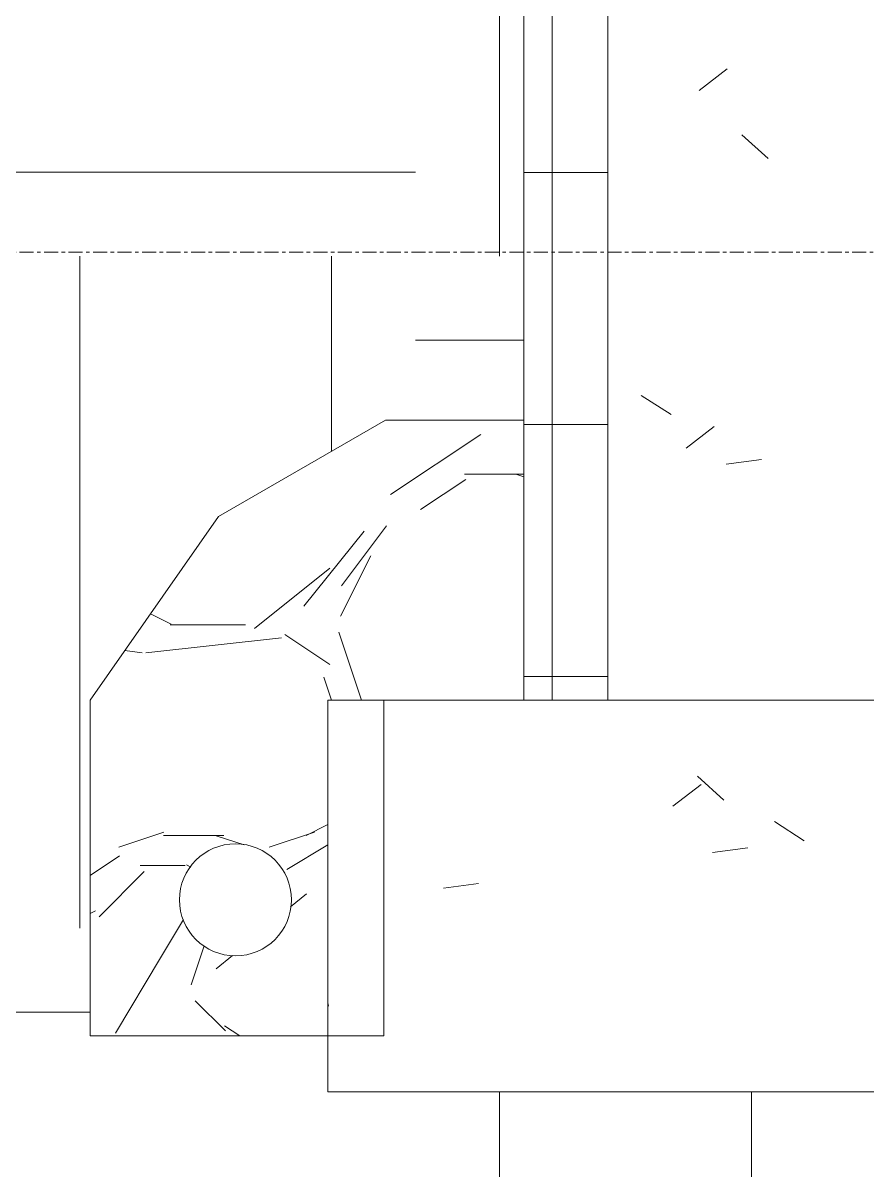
# Model space of a CAD drawing. Header units: inches. Extents: x 9661 to 15313, y -314 to 660.
# Drawn here: x 13269.67 to 13299.83, y -184.79 to -143.81 of the extents above; entities that cross this region are included whole.
import ezdxf

# ---------------------------------------------------------------- set-up
doc = ezdxf.new("R2010")
doc.units = ezdxf.units.IN
doc.header["$MEASUREMENT"] = 0
doc.linetypes.add('Grid Line 1_2_', pattern=[0.875, 0.5, -0.125, 0.125, -0.125])
for name, color, linetype, lineweight in [('0-5', 130, 'Continuous', 5), ('A-FLOR-LEVL-1', 51, 'Grid Line 1_2_', 9), ('A-WALL-PATT-2', 45, 'Continuous', 9), ('C-TOPO-1', 45, 'Continuous', 9), ('S-FNDN-1', 7, 'Continuous', 9), ('S-FNDN-2', 55, 'Continuous', 9), ('S-FNDN-3', 45, 'Continuous', 9), ('S-FNDN-5', 32, 'Continuous', 9)]:
    doc.layers.add(name, color=color, linetype=linetype, lineweight=lineweight)
pattern_1 = [(0, (-3012.324, 138.832), (24, 24), [24, -24]), (0, (-3012.324, 147.832), (24, 24), [24, -24]), (0, (-3012.324, 156.832), (24, 24), [24, -24]), (90, (-3009.324, 159.832), (-24, 24), [24, -24]), (90, (-3000.324, 159.832), (-24, 24), [24, -24]), (90, (-2991.324, 159.832), (-24, 24), [24, -24])]
pattern_2 = [(50, (-3012.324, 138.832), (27.5427, -2.4099), [2.88, -31.68]), (355, (-3012.324, 138.832), (-5.3278, 28.8843), [2.304, -25.344]), (100.451, (-3010.03, 138.63), (22.2153, 26.4739), [2.448, -26.924]), (46.184, (-3012.324, 146.512), (40.9819, -6.3564), [4.32, -47.52]), (96.636, (-3008.91, 145.982), (35.8907, 37.4062), [3.671, -40.386]), (351.184, (-3012.324, 146.51), (35.891, 37.4062), [3.456, -38.016]), (21, (-3008.484, 144.592), (22.92104, -15.46073), [2.88, -31.68]), (326, (-3008.484, 144.592), (9.3435, 27.8457), [2.304, -25.344]), (71.451, (-3006.574, 143.303), (32.2648, 12.3844), [2.448, -26.924]), (37.5, (-3012.324, 138.832), (0.46686, 12.78271), [1.267, -23.77, 1.267, -24.461, -25.44]), (37.5, (-3012.324, 138.832), (0.46686, 12.78271), [-50.765, 1.267, -24.173]), (7.5, (-3012.324, 138.832), (10.1016, 15.1451), [1.267, -13.402, 1.267, -23.194, -9.696]), (7.5, (-3012.324, 138.832), (10.1016, 15.1451), [-39.13, 1.267, -8.429]), (327.5, (-3020.887, 138.832), (20.49916, -0.86578), [1.267, -8.333, 1.267, -28.685, -39.744]), (327.5, (-3020.887, 138.832), (20.49916, -0.86578), [-39.552, 1.267, -38.477]), (317.5, (-3024.727, 138.832), (22.39478, 3.8443), [1.267, -11.213, 1.267, -18.624, -28.224]), (317.5, (-3024.727, 138.832), (22.39478, 3.8443), [-32.371, 1.267, -26.957])]

# ---------------------------------------------------------------- blocks, each defined once
blk = doc.blocks.new('CTR  - Topography_rvt-2-BUILDING SECTION - NORTH_SOUTH AT ELEVATOR AND COURTYARD - LOOKING EAST')
at = {"layer": 'C-TOPO-1'}
h = blk.add_hatch(dxfattribs=at)
h.set_pattern_fill('FP_51', color=256, style=0, pattern_type=2)
h.set_pattern_definition(pattern_1)
h.paths.add_polyline_path([(-3969.214, -238.763), (-3832.324, -238.763), (-3832.324, -182), (-3839.324, -182), (-3839.324, -180), (-3847.824, -180), (-3847.824, -168), (-3843.235, -161.447), (-3837.265, -158), (-3832.324, -158), (-3832.324, -33.876), (-3899.672, -33.875), (-3967.272, -36.829), (-3996.629, -38.432), (-4004.234, -38.845), (-4004.234, -238.763), (-3972.446, -238.763)], flags=0)
h.paths.add_polyline_path([(-3842.628, -177.137), (-3842.11, -177.069), (-3841.606, -176.853), (-3841.214, -176.552), (-3840.896, -176.137), (-3840.696, -175.655), (-3840.628, -175.137), (-3840.696, -174.62), (-3840.896, -174.137), (-3841.214, -173.723), (-3841.628, -173.405), (-3842.11, -173.206), (-3842.628, -173.137), (-3843.146, -173.206), (-3843.628, -173.405), (-3844.042, -173.723), (-3844.36, -174.137), (-3844.56, -174.62), (-3844.628, -175.137), (-3844.56, -175.655), (-3844.36, -176.137), (-3844.042, -176.552), (-3843.628, -176.87), (-3843.146, -177.069)], flags=0)
h = blk.add_hatch(dxfattribs=at)
h.set_pattern_fill('FP_51', color=256, style=0, pattern_type=2)
h.set_pattern_definition(pattern_1)
h.paths.add_polyline_path([(-3832.324, -238.763), (-3598.949, -238.763), (-3598.949, -212), (-3588.074, -212), (-3588.074, -168), (-3809.324, -168), (-3809.324, -182), (-3832.324, -182), (-3832.324, -190.902)], flags=0)
h.paths.add_polyline_path([(-3818.824, -168), (-3818.824, -162.002), (-3819.324, -162.002), (-3819.324, -168)], flags=0)
blk = doc.blocks.new('CTR - 1st Phase - Structure_rvt-2-BUILDING SECTION - NORTH_SOUTH AT ELEVATOR AND COURTYARD - LOOKING EAST')
at = {"layer": 'A-WALL-PATT-2'}
h = blk.add_hatch(dxfattribs=at)
h.set_pattern_fill('FP_75', color=256, style=0, pattern_type=2)
h.set_pattern_definition(pattern_2)
h.paths.add_polyline_path([(-3819.324, -168), (-3819.324, -15), (-3823.324, -15), (-3823.324, -3), (-3829.324, -3), (-3829.324, -168), (-3820.657, -168)], flags=0)
at = {"layer": 'S-FNDN-3'}
h = blk.add_hatch(dxfattribs=at)
h.set_pattern_fill('FP_75', color=256, style=0, pattern_type=2)
h.set_pattern_definition(pattern_2)
h.paths.add_polyline_path([(-3809.324, -182), (-3809.324, -168), (-3839.324, -168), (-3839.324, -182), (-3818.958, -182)], flags=0)
at = {"layer": 'S-FNDN-1'}
for p, q in [((-3829.324, -168), (-3829.324, 0)), ((-3809.324, -168), (-3839.324, -168)), ((-3839.324, -168), (-3839.324, -182)), ((-3819.324, -168), (-3829.324, -168)), ((-3839.324, -182), (-3809.324, -182))]:
    blk.add_line(p, q, dxfattribs=at)
blk = doc.blocks.new('Basic Wall _ 3_ XPS - ___-2578961-BUILDING SECTION - NORTH_SOUTH AT ELEVATOR AND COURTYARD - LOOKING EAST')
at = {"layer": 'A-WALL-PATT-2'}
h = blk.add_hatch(dxfattribs=at)
h.set_pattern_fill('FP_59', color=256, style=0, pattern_type=2)
h.set_pattern_definition([(212.005, (-3015.549, 146.894), (-161.240282, -107.491823), [5.07, -501.974]), (213.69, (-3012.324, 149.044), (-53.74635, -53.74678), [3.876, -189.91]), (198.435, (-3010.711, 149.581), (-107.49304, -53.74648), [1.7, -168.262]), (180, (-3008.56, 149.58), (-7e-15, -53.747), [2.15, -51.597]), (161.565, (-3006.949, 149.044), (-53.74607, 5e-05), [1.7, -168.262]), (333.435, (-3006.412, 187.74), (53.7461, 5e-05), [2.404, -117.777]), (296.565, (-3006.95, 188.816), (53.7465, -53.7471), [1.202, -118.979]), (270, (-3006.95, 191.503), (53.747, 3e-15), [2.687, -51.059]), (186.34, (-3006.412, 156.568), (-429.972726, -53.74481), [4.867, -481.829]), (296.565, (-2994.587, 189.89), (53.7465, -53.7471), [1.202, -118.979]), (303.69, (-2995.662, 191.503), (53.74678, -53.74635), [1.938, -191.848]), (229.399, (-2987.063, 167.855), (-268.731142, -322.481306), [4.955, -490.564]), (243.435, (-2985.45, 171.08), (5e-05, -53.7461), [3.605, -116.576]), (213.69, (-2966.639, 165.167), (-53.74635, -53.74678), [1.938, -191.848]), (33.69, (-2982.763, 150.118), (53.74635, 53.74678), [1.938, -191.848]), (0, (-2983.84, 150.12), (0, 53.747), [1.075, -52.672]), (333.435, (-2984.913, 150.656), (53.7461, 5e-05), [1.202, -118.979]), (284.036, (-2985.45, 152.806), (53.74545, -161.2401), [2.216, -219.387]), (270, (-2985.45, 153.88), (53.747, 3e-15), [1.075, -52.672]), (243.435, (-2985.45, 154.956), (5e-05, -53.7461), [1.202, -118.979]), (135, (-2985.45, 155.493), (-53.7472, 4e-15), [0.76, -75.249]), (90, (-2985.45, 154.956), (-53.747, 3e-15), [0.537, -53.209]), (18.435, (-2966.102, 179.679), (107.49304, 53.74648), [3.399, -166.562]), (6.34, (-2962.877, 180.754), (429.972726, 53.74481), [4.867, -481.829]), (180, (-2965.027, 167.855), (-7e-15, -53.747), [3.225, -50.522]), (197.354, (-2956.427, 170.542), (-161.239491, -53.746161), [9.01, -891.947]), (198.435, (-2954.815, 171.08), (-107.49304, -53.74648), [1.7, -168.262]), (213.69, (-2953.203, 172.155), (-53.74635, -53.74678), [1.938, -191.848]), (251.565, (-2952.665, 173.767), (-5e-05, -53.74607), [1.7, -168.262]), (243.435, (-2952.128, 174.842), (5e-05, -53.7461), [1.202, -118.979]), (270, (-2952.13, 175.917), (53.747, 3e-15), [1.075, -52.672]), (293.199, (-2953.74, 179.679), (53.74725, -107.493233), [4.093, -405.228]), (315, (-2955.352, 181.29), (53.7472, 0), [2.28, -73.729]), (0, (-2958.04, 181.29), (0, 53.747), [2.687, -51.059]), (341.565, (-2969.864, 168.392), (53.74607, -5e-05), [1.7, -168.262]), (303.69, (-2970.939, 170.005), (53.74678, -53.74635), [1.938, -191.848]), (279.462, (-2971.476, 173.229), (53.74512, -268.732805), [3.269, -323.658]), (270, (-2971.476, 176.454), (53.747, 3e-15), [3.225, -50.522]), (239.036, (-2969.864, 179.142), (-53.74743, -107.49268), [3.134, -310.26]), (188.13, (-2966.102, 179.679), (-322.479255, -53.746045), [3.8, -376.245]), (116.565, (-3005.874, 178.067), (-53.7465, 53.7471), [1.202, -118.979]), (135, (-3004.8, 176.992), (-53.7472, 4e-15), [1.52, -74.489]), (168.69, (-3002.112, 176.454), (-53.7468, -0.00033), [2.741, -271.314]), (191.31, (-2999.425, 176.992), (-214.98617, -53.74725), [2.741, -271.314]), (194.036, (-2997.275, 177.529), (-161.2401, -53.74545), [2.216, -219.387]), (236.31, (-2996.2, 179.142), (-53.74616, -107.49347), [1.938, -191.848]), (236.31, (-2995.125, 180.754), (-53.74616, -107.49347), [1.938, -191.848]), (270, (-2995.125, 182.366), (53.747, 3e-15), [1.612, -52.134]), (291.801, (-2996.2, 185.054), (53.7454, -107.49384), [2.894, -286.54]), (116.565, (-2995.662, 173.767), (-53.7465, 53.7471), [2.404, -117.777]), (168.69, (-2992.975, 173.229), (-53.7468, -0.00033), [2.741, -271.314]), (194.036, (-2990.825, 173.767), (-161.2401, -53.74545), [2.216, -219.387]), (225, (-2989.213, 175.38), (4e-15, -53.7472), [2.28, -73.729]), (251.565, (-2988.675, 176.992), (-5e-05, -53.74607), [1.7, -168.262]), (296.565, (-2989.75, 179.142), (53.7465, -53.7471), [2.404, -117.777]), (315, (-2990.825, 180.217), (53.7472, 0), [1.52, -74.489]), (326.31, (-2992.438, 181.291), (107.49347, -53.74616), [1.938, -191.848]), (0, (-2993.51, 181.29), (0, 53.747), [1.075, -52.672]), (33.69, (-2995.125, 180.217), (53.74635, 53.74678), [1.938, -191.848]), (71.565, (-2995.662, 178.604), (5e-05, 53.74607), [1.7, -168.262]), (63.435, (-2996.2, 177.53), (-5e-05, 53.7461), [1.202, -118.979]), (71.565, (-2996.737, 175.917), (5e-05, 53.74607), [1.7, -168.262]), (104.036, (-2996.737, 173.767), (-53.74545, 161.2401), [2.216, -219.387]), (45, (-2997.812, 172.692), (0, 53.7472), [1.52, -74.489]), (18.435, (-2999.425, 172.155), (107.49304, 53.74648), [1.7, -168.262]), (0, (-3002.11, 172.155), (0, 53.747), [2.687, -51.059]), (14.036, (-3004.262, 171.617), (161.2401, 53.74545), [2.216, -219.387]), (341.565, (-3005.874, 172.155), (53.74607, -5e-05), [1.7, -168.262]), (270, (-3005.874, 173.767), (53.747, 3e-15), [1.612, -52.134]), (225, (-3004.262, 175.38), (4e-15, -53.7472), [2.28, -73.729]), (198.435, (-3001.037, 176.454), (-107.49304, -53.74648), [3.399, -166.562]), (180, (-2998.35, 176.454), (-7e-15, -53.747), [2.687, -51.059]), (153.435, (-2997.275, 175.917), (-53.7461, -5e-05), [1.202, -118.979]), (206.565, (-2976.85, 167.317), (-53.7471, -53.7465), [1.202, -118.979]), (146.31, (-2975.239, 166.242), (-107.49347, 53.74616), [1.938, -191.848]), (119.745, (-2973.089, 162.48), (-161.240006, 268.73295), [4.333, -428.985]), (95.711, (-2972.551, 157.106), (-53.74997, 483.718242), [5.401, -534.745]), (90, (-2972.55, 156.57), (-53.747, 3e-15), [0.537, -53.209]), (63.435, (-2973.09, 155.493), (-5e-05, 53.7461), [1.202, -118.979]), (26.565, (-2974.164, 154.956), (53.7471, 53.7465), [1.202, -118.979]), (0, (-2975.776, 154.956), (0, 53.747), [1.612, -52.134]), (0, (-2976.314, 154.956), (0, 53.747), [0.537, -53.209]), (0, (-2977.39, 154.956), (0, 53.747), [1.075, -52.672]), (326.31, (-2979.001, 156.031), (107.49347, -53.74616), [1.938, -191.848]), (333.435, (-2980.076, 156.568), (53.7461, 5e-05), [1.202, -118.979]), (284.036, (-2980.613, 158.718), (53.74545, -161.2401), [2.216, -219.387]), (270, (-2980.613, 159.793), (53.747, 3e-15), [1.075, -52.672]), (270, (-2980.613, 161.405), (53.747, 3e-15), [1.612, -52.134]), (258.69, (-2980.076, 164.093), (0.00033, -53.7468), [2.741, -271.314]), (231.34, (-2977.926, 166.78), (-161.240446, -214.986075), [3.441, -340.704]), (270, (-2966.64, 165.705), (53.747, 3e-15), [0.537, -53.209]), (270, (-2966.64, 166.24), (53.747, 3e-15), [0.537, -53.209]), (326.31, (-2968.252, 167.317), (107.49347, -53.74616), [1.938, -191.848]), (333.435, (-2971.476, 168.93), (53.7461, 5e-05), [3.605, -116.576]), (0, (-2974.164, 168.93), (0, 53.747), [2.687, -51.059]), (63.435, (-2974.7, 167.855), (-5e-05, 53.7461), [1.202, -118.979]), (90, (-2974.7, 165.705), (-53.747, 3e-15), [2.15, -51.597]), (135, (-2973.09, 164.093), (-53.7472, 4e-15), [2.28, -73.729]), (161.565, (-2971.476, 163.555), (-53.74607, 5e-05), [1.7, -168.262]), (180, (-2969.864, 163.555), (-7e-15, -53.747), [1.612, -52.134]), (198.435, (-2968.252, 164.093), (-107.49304, -53.74648), [1.7, -168.262]), (351.87, (-2989.213, 193.116), (53.746196, 0.00024), [7.601, -372.445]), (14.036, (-2991.363, 192.578), (161.2401, 53.74545), [2.216, -219.387]), (53.13, (-2992.975, 190.428), (107.49389, 161.23961), [2.687, -266.045]), (95.194, (-2992.438, 184.516), (-53.742522, 537.465678), [5.937, -587.714]), (101.31, (-2991.9, 181.829), (-53.74725, 214.98617), [2.741, -271.314]), (143.13, (-2989.75, 180.217), (-161.23961, 107.49389), [2.687, -266.045]), (161.565, (-2988.138, 179.679), (-53.74607, 5e-05), [1.7, -168.262]), (198.435, (-2986.525, 180.217), (-107.49304, -53.74648), [1.7, -168.262]), (225, (-2983.838, 182.904), (4e-15, -53.7472), [3.8, -72.209]), (228.814, (-2980.076, 187.204), (-322.479887, -376.225462), [5.713, -565.62]), (251.565, (-2979.538, 188.816), (-5e-05, -53.74607), [1.7, -168.262]), (270, (-2979.54, 189.353), (53.747, 3e-15), [0.537, -53.209]), (288.435, (-2980.076, 190.966), (53.74648, -107.49304), [1.7, -168.262]), (326.31, (-2981.688, 192.041), (107.49347, -53.74616), [1.938, -191.848]), (90, (-3006.41, 179.14), (-53.747, 3e-15), [3.762, -49.984]), (338.199, (-2998.887, 186.129), (161.23965, -53.74576), [2.894, -286.54]), (0, (-3002.11, 186.13), (0, 53.747), [3.225, -50.522]), (30.964, (-3004.799, 184.516), (161.23977, 107.4936), [3.134, -310.26]), (45, (-3006.412, 182.904), (0, 53.7472), [2.28, -73.729]), (90, (-3015.01, 161.943), (-53.747, 3e-15), [3.762, -49.984]), (116.565, (-3013.4, 158.718), (-53.7465, 53.7471), [3.605, -116.576]), (153.435, (-3010.174, 157.106), (-53.7461, -5e-05), [3.605, -116.576]), (180, (-3007.487, 157.106), (-7e-15, -53.747), [2.687, -51.059]), (218.66, (-3004.799, 159.255), (-53.74608, -53.746755), [3.441, -340.704]), (231.34, (-3002.649, 161.943), (-161.240446, -214.986075), [3.441, -340.704]), (213.69, (-2999.425, 164.093), (-53.74635, -53.74678), [3.876, -189.91]), (239.036, (-2997.812, 166.78), (-53.74743, -107.49268), [3.134, -310.26]), (270, (-2997.81, 167.855), (53.747, 3e-15), [1.075, -52.672]), (270, (-2997.81, 169.467), (53.747, 3e-15), [1.612, -52.134]), (315, (-2999.425, 171.08), (53.7472, 0), [2.28, -73.729]), (350.538, (-3002.649, 171.617), (53.7463, 0.00047), [3.269, -323.658]), (14.036, (-3006.949, 170.542), (161.2401, 53.74545), [4.432, -217.171]), (18.435, (-3011.786, 168.93), (107.49304, 53.74648), [5.099, -164.863]), (45, (-3013.4, 167.317), (0, 53.7472), [2.28, -73.729]), (45, (-3015.01, 165.705), (0, 53.7472), [2.28, -73.729]), (108.435, (-3003.187, 153.881), (-53.74648, 107.49304), [3.399, -166.562]), (126.87, (-3001.574, 151.731), (-53.7463, 53.7465), [2.687, -266.045]), (146.31, (-2999.962, 150.656), (-107.49347, 53.74616), [1.938, -191.848]), (161.565, (-2998.35, 150.118), (-53.74607, 5e-05), [1.7, -168.262]), (135, (-2996.737, 148.506), (-53.7472, 4e-15), [2.28, -73.729]), (161.565, (-2995.125, 147.969), (-53.74607, 5e-05), [1.7, -168.262]), (180, (-2993.51, 147.97), (-7e-15, -53.747), [1.612, -52.134]), (206.565, (-2992.438, 148.506), (-53.7471, -53.7465), [1.202, -118.979]), (206.565, (-2990.288, 149.58), (-53.7471, -53.7465), [2.404, -117.777]), (189.462, (-2987.063, 150.118), (-268.732805, -53.74512), [3.269, -323.658]), (243.435, (-2985.988, 152.268), (5e-05, -53.7461), [2.404, -117.777]), (270, (-2985.99, 152.806), (53.747, 3e-15), [0.537, -53.209]), (270, (-2985.99, 153.88), (53.747, 3e-15), [1.075, -52.672]), (326.31, (-2987.6, 157.106), (107.49347, -53.74616), [1.938, -191.848]), (327.995, (-2991.9, 159.793), (268.733967, -161.238084), [5.07, -501.974]), (329.036, (-2994.587, 161.405), (107.49268, -53.74743), [3.134, -310.26]), (341.565, (-2997.812, 162.48), (53.74607, -5e-05), [3.399, -166.562]), (0, (-2999.96, 162.48), (0, 53.747), [2.15, -51.597]), (33.69, (-3001.574, 161.405), (53.74635, 53.74678), [1.938, -191.848]), (53.13, (-3003.187, 159.255), (107.49389, 161.23961), [2.687, -266.045]), (63.435, (-3004.262, 157.106), (-5e-05, 53.7461), [2.404, -117.777]), (225, (-2979.538, 152.806), (4e-15, -53.7472), [2.28, -73.729]), (236.31, (-2978.463, 154.418), (-53.74616, -107.49347), [1.938, -191.848]), (270, (-2978.463, 154.956), (53.747, 3e-15), [0.537, -53.209]), (315, (-2979.538, 156.03), (53.7472, 0), [1.52, -74.489]), (333.435, (-2981.688, 157.106), (53.7461, 5e-05), [2.404, -117.777]), (18.435, (-2984.913, 156.031), (107.49304, 53.74648), [3.399, -166.562]), (75.964, (-2985.45, 153.881), (0.00026, 53.74662), [2.216, -219.387]), (71.565, (-3009.636, 143.669), (5e-05, 53.74607), [1.7, -168.262]), (135, (-3008.56, 142.594), (-53.7472, 4e-15), [1.52, -74.489]), (146.31, (-3006.949, 141.519), (-107.49347, 53.74616), [1.938, -191.848]), (153.435, (-3004.8, 140.444), (-53.7461, -5e-05), [2.404, -117.777]), (180, (-3004.26, 140.444), (-7e-15, -53.747), [0.537, -53.209]), (161.565, (-3002.649, 139.907), (-53.74607, 5e-05), [1.7, -168.262]), (180, (-3000.5, 139.907), (-7e-15, -53.747), [2.15, -51.597]), (198.435, (-2998.887, 140.444), (-107.49304, -53.74648), [1.7, -168.262]), (210.964, (-2996.2, 142.056), (-161.23977, -107.4936), [3.134, -310.26]), (206.565, (-2995.125, 142.594), (-53.7471, -53.7465), [1.202, -118.979]), (251.565, (-2994.587, 144.206), (-5e-05, -53.74607), [1.7, -168.262]), (303.69, (-2995.662, 145.819), (53.74678, -53.74635), [1.938, -191.848]), (306.87, (-2997.275, 147.969), (53.7463, -53.7465), [2.687, -266.045]), (323.13, (-2999.425, 149.581), (161.23961, -107.49389), [2.687, -266.045]), (345.964, (-3001.574, 150.118), (53.74662, -0.00026), [2.216, -219.387]), (18.435, (-3003.187, 149.581), (107.49304, 53.74648), [1.7, -168.262]), (30.964, (-3005.874, 147.969), (161.23977, 107.4936), [3.134, -310.26]), (39.806, (-3009.099, 145.281), (53.745895, 53.74734), [4.198, -415.576]), (135, (-2992.975, 140.444), (-53.7472, 4e-15), [0.76, -75.249]), (153.435, (-2991.9, 139.907), (-53.7461, -5e-05), [1.202, -118.979]), (191.31, (-2989.213, 140.444), (-214.98617, -53.74725), [2.741, -271.314]), (165.964, (-2987.063, 139.907), (-53.74662, 0.00026), [2.216, -219.387]), (175.236, (-2980.613, 139.369), (-53.74662, 0.000751), [6.472, -640.722]), (206.565, (-2979.538, 139.907), (-53.7471, -53.7465), [1.202, -118.979]), (225, (-2978.463, 140.982), (4e-15, -53.7472), [1.52, -74.489]), (270, (-2978.463, 143.67), (53.747, 3e-15), [2.687, -51.059]), (270, (-2978.463, 145.28), (53.747, 3e-15), [1.612, -52.134]), (308.66, (-2980.613, 147.969), (53.746755, -53.74608), [3.441, -340.704]), (338.199, (-2983.301, 149.044), (161.23965, -53.74576), [2.894, -286.54]), (348.69, (-2985.988, 149.581), (53.7468, 0.00033), [2.741, -271.314]), (18.435, (-2990.825, 147.969), (107.49304, 53.74648), [5.099, -164.863]), (36.87, (-2992.975, 146.356), (53.7465, 53.7463), [2.687, -266.045]), (68.199, (-2994.05, 143.669), (53.74576, 161.23965), [2.894, -286.54]), (101.31, (-2993.512, 140.982), (-53.74725, 214.98617), [2.741, -271.314]), (348.69, (-2998.35, 192.041), (53.7468, 0.00033), [2.741, -271.314]), (354.806, (-3004.262, 192.578), (53.746727, 0.000402), [5.937, -587.714]), (0, (-3005.874, 192.58), (0, 53.747), [1.612, -52.134]), (45, (-3006.95, 191.503), (0, 53.7472), [1.52, -74.489]), (180, (-3002.65, 186.666), (-7e-15, -53.747), [1.612, -52.134]), (188.13, (-2998.887, 187.204), (-322.479255, -53.746045), [3.8, -376.245]), (172.875, (-2994.587, 186.666), (-53.74698, 0.00048), [4.333, -428.985]), (225, (-2994.05, 187.204), (4e-15, -53.7472), [0.76, -75.249]), (270, (-2994.05, 188.816), (53.747, 3e-15), [1.612, -52.134]), (161.565, (-2976.851, 190.428), (-53.74607, 5e-05), [1.7, -168.262]), (180, (-2974.7, 190.43), (-7e-15, -53.747), [2.15, -51.597]), (198.435, (-2973.089, 190.966), (-107.49304, -53.74648), [1.7, -168.262]), (170.538, (-2969.864, 190.428), (-53.7463, -0.00047), [3.269, -323.658]), (213.69, (-2968.252, 191.503), (-53.74635, -53.74678), [1.938, -191.848]), (270, (-2968.25, 192.04), (53.747, 3e-15), [0.537, -53.209]), (296.565, (-2968.79, 193.116), (53.7465, -53.7471), [1.202, -118.979]), (341.565, (-2972.014, 194.191), (53.74607, -5e-05), [3.399, -166.562]), (341.565, (-2975.239, 195.266), (53.74607, -5e-05), [3.399, -166.562]), (14.036, (-2977.388, 194.728), (161.2401, 53.74545), [2.216, -219.387]), (45, (-2979, 193.116), (0, 53.7472), [2.28, -73.729]), (104.036, (-2978.463, 190.966), (-53.74545, 161.2401), [2.216, -219.387]), (0, (-3020.386, 144.206), (0, 53.747), [0.537, -53.209]), (315, (-3021.46, 145.28), (53.7472, 0), [1.52, -74.489]), (274.764, (-3021.998, 151.731), (53.749818, -591.21148), [6.472, -640.722]), (255.964, (-3021.461, 153.881), (-0.00026, -53.74662), [2.216, -219.387]), (225, (-3020.386, 154.956), (4e-15, -53.7472), [1.52, -74.489]), (198.435, (-3015.549, 156.568), (-107.49304, -53.74648), [5.099, -164.863]), (180, (-3015.01, 156.57), (-7e-15, -53.747), [0.537, -53.209]), (171.87, (-3011.249, 156.031), (-53.746196, -0.00024), [3.8, -376.245]), (146.31, (-3004.799, 155.493), (-107.49347, 53.74616), [1.938, -191.848]), (108.435, (-3003.724, 152.268), (-53.74648, 107.49304), [3.399, -166.562]), (90, (-3003.724, 151.73), (-53.747, 3e-15), [0.537, -53.209]), (71.565, (-3004.262, 150.118), (5e-05, 53.74607), [1.7, -168.262]), (26.565, (-3005.337, 149.58), (53.7471, 53.7465), [1.202, -118.979]), (18.435, (-3006.949, 149.044), (107.49304, 53.74648), [1.7, -168.262]), (126.87, (-2977.926, 145.281), (-53.7463, 53.7465), [2.687, -266.045]), (123.69, (-2976.851, 143.669), (-53.74678, 53.74635), [1.938, -191.848]), (149.036, (-2974.164, 142.056), (-107.49268, 53.74743), [3.134, -310.26]), (168.69, (-2971.476, 141.519), (-53.7468, -0.00033), [2.741, -271.314]), (213.69, (-2969.864, 142.594), (-53.74635, -53.74678), [1.938, -191.848]), (251.565, (-2969.326, 144.206), (-5e-05, -53.74607), [1.7, -168.262]), (270, (-2969.326, 144.744), (53.747, 3e-15), [0.537, -53.209]), (279.462, (-2969.864, 147.969), (53.74512, -268.732805), [3.269, -323.658]), (243.435, (-2969.326, 149.044), (5e-05, -53.7461), [1.202, -118.979]), (270, (-2969.326, 149.58), (53.747, 3e-15), [0.537, -53.209]), (296.565, (-2970.94, 152.806), (53.7465, -53.7471), [3.605, -116.576]), (329.036, (-2973.626, 154.418), (107.49268, -53.74743), [3.134, -310.26]), (8.13, (-2977.388, 153.881), (322.479255, 53.746045), [3.8, -376.245]), (45, (-2979.538, 151.73), (0, 53.7472), [3.04, -72.969]), (45, (-2980.613, 150.656), (0, 53.7472), [1.52, -74.489]), (90, (-2980.613, 149.044), (-53.747, 3e-15), [1.612, -52.134]), (123.69, (-2979.538, 147.431), (-53.74678, 53.74635), [1.938, -191.848]), (101.31, (-2971.476, 157.106), (-53.74725, 214.98617), [2.741, -271.314]), (108.435, (-2970.939, 155.493), (-53.74648, 107.49304), [1.7, -168.262]), (135, (-2970.4, 154.956), (-53.7472, 4e-15), [0.76, -75.249]), (180, (-2968.79, 154.956), (-7e-15, -53.747), [1.612, -52.134]), (213.69, (-2967.177, 156.031), (-53.74635, -53.74678), [1.938, -191.848]), (187.125, (-2962.877, 156.568), (-376.225893, -53.746004), [4.333, -428.985]), (236.31, (-2961.802, 158.18), (-53.74616, -107.49347), [1.938, -191.848]), (270, (-2961.8, 158.72), (53.747, 3e-15), [0.537, -53.209]), (288.435, (-2962.339, 160.33), (53.74648, -107.49304), [1.7, -168.262]), (285.945, (-2963.414, 164.093), (53.74574, -161.239833), [3.913, -387.368]), (315, (-2964.49, 165.167), (53.7472, 0), [1.52, -74.489]), (18.435, (-2966.102, 164.63), (107.49304, 53.74648), [1.7, -168.262]), (29.745, (-2969.864, 162.48), (268.73295, 161.240006), [4.333, -428.985]), (18.435, (-2971.476, 161.943), (107.49304, 53.74648), [1.7, -168.262]), (75.964, (-2972.014, 159.793), (0.00026, 53.74662), [2.216, -219.387]), (180, (-2987.6, 173.767), (-7e-15, -53.747), [1.612, -52.134]), (180, (-2986.525, 173.767), (-7e-15, -53.747), [1.075, -52.672]), (135, (-2985.45, 172.692), (-53.7472, 4e-15), [1.52, -74.489]), (90, (-2985.45, 171.08), (-53.747, 3e-15), [1.612, -52.134]), (26.565, (-2993.512, 162.48), (53.7471, 53.7465), [3.605, -116.576]), (341.565, (-2995.125, 163.018), (53.74607, -5e-05), [1.7, -168.262]), (300.964, (-2996.737, 165.705), (107.4936, -161.23977), [3.134, -310.26]), (71.565, (-2986.525, 167.317), (5e-05, 53.74607), [1.7, -168.262]), (90, (-2986.525, 164.63), (-53.747, 3e-15), [2.687, -51.059]), (123.69, (-2985.45, 163.018), (-53.74678, 53.74635), [1.938, -191.848]), (153.435, (-2983.3, 161.943), (-53.7461, -5e-05), [2.404, -117.777]), (198.435, (-2981.688, 162.48), (-107.49304, -53.74648), [1.7, -168.262]), (243.435, (-2981.15, 163.555), (5e-05, -53.7461), [1.202, -118.979]), (255.964, (-2980.613, 165.705), (-0.00026, -53.74662), [2.216, -219.387]), (251.565, (-2980.076, 167.317), (-5e-05, -53.74607), [1.7, -168.262]), (291.801, (-2981.151, 170.005), (53.7454, -107.49384), [2.894, -286.54]), (323.13, (-2983.301, 171.617), (161.23961, -107.49389), [2.687, -266.045]), (18.435, (-2984.913, 171.08), (107.49304, 53.74648), [1.7, -168.262]), (63.435, (-2985.988, 168.93), (-5e-05, 53.7461), [2.404, -117.777]), (135, (-2990.288, 159.255), (-53.7472, 4e-15), [2.28, -73.729]), (149.036, (-2987.6, 157.643), (-107.49268, 53.74743), [3.134, -310.26]), (146.31, (-2985.988, 156.568), (-107.49347, 53.74616), [1.938, -191.848]), (180, (-2984.913, 156.57), (-7e-15, -53.747), [1.075, -52.672]), (210.964, (-2982.226, 158.18), (-161.23977, -107.4936), [3.134, -310.26]), (243.435, (-2981.688, 159.255), (5e-05, -53.7461), [1.202, -118.979]), (303.69, (-2982.763, 160.868), (53.74678, -53.74635), [1.938, -191.848]), (321.34, (-2985.45, 163.018), (214.986075, -161.240446), [3.441, -340.704]), (345.964, (-2987.6, 163.555), (53.74662, -0.00026), [2.216, -219.387]), (11.31, (-2990.288, 163.018), (214.98617, 53.74725), [2.741, -271.314]), (26.565, (-2991.363, 162.48), (53.7471, 53.7465), [1.202, -118.979]), (71.565, (-2991.9, 160.868), (5e-05, 53.74607), [1.7, -168.262]), (15.945, (-2992.975, 172.692), (161.239833, 53.74574), [3.913, -387.368]), (29.745, (-2996.737, 170.542), (268.73295, 161.240006), [4.333, -428.985]), (63.435, (-2997.275, 169.467), (-5e-05, 53.7461), [1.202, -118.979]), (90, (-2997.275, 167.855), (-53.747, 3e-15), [1.612, -52.134]), (104.036, (-2996.737, 165.705), (-53.74545, 161.2401), [2.216, -219.387]), (120.964, (-2995.125, 163.018), (-107.4936, 161.23977), [3.134, -310.26]), (153.435, (-2965.027, 191.503), (-53.7461, -5e-05), [1.202, -118.979]), (180, (-2963.95, 191.503), (-7e-15, -53.747), [1.075, -52.672]), (209.745, (-2960.19, 193.653), (-268.73295, -161.240006), [4.333, -428.985]), (225, (-2958.04, 195.803), (4e-15, -53.7472), [3.04, -72.969]), (239.036, (-2956.427, 198.49), (-53.74743, -107.49268), [3.134, -310.26]), (239.036, (-2954.815, 201.178), (-53.74743, -107.49268), [3.134, -310.26]), (270, (-2954.815, 201.715), (53.747, 3e-15), [0.537, -53.209]), (333.435, (-2955.89, 202.253), (53.74613, 5e-05), [1.202, -118.979]), (0, (-2957.5, 202.253), (0, 53.747), [1.612, -52.134]), (45, (-2959.115, 200.64), (0, 53.7472), [2.28, -73.729]), (26.565, (-2965.564, 197.415), (53.7471, 53.7465), [7.211, -112.97]), (30.964, (-2968.252, 195.803), (161.23977, 107.4936), [3.134, -310.26]), (90, (-2968.25, 194.73), (-53.747, 3e-15), [1.075, -52.672]), (128.66, (-2966.102, 192.041), (-53.746755, 53.74608), [3.441, -340.704]), (255.964, (-2972.014, 174.304), (-0.00026, -53.74662), [2.216, -219.387]), (281.31, (-2972.551, 176.992), (53.74725, -214.98617), [2.741, -271.314]), (309.806, (-2975.239, 180.217), (53.74734, -53.745895), [4.198, -415.576]), (329.036, (-2977.926, 181.829), (107.49268, -53.74743), [3.134, -310.26]), (345.964, (-2980.076, 182.366), (53.74662, -0.00026), [2.216, -219.387]), (0, (-2982.226, 182.366), (0, 53.747), [2.15, -51.597]), (26.565, (-2984.376, 181.29), (53.7471, 53.7465), [2.404, -117.777]), (45, (-2985.988, 179.68), (0, 53.7472), [2.28, -73.729]), (53.13, (-2987.6, 177.529), (107.49389, 161.23961), [2.687, -266.045]), (90, (-2987.6, 175.917), (-53.747, 3e-15), [1.612, -52.134]), (135, (-2985.988, 174.304), (-53.7472, 4e-15), [2.28, -73.729]), (144.462, (-2982.226, 171.617), (-161.23894, 107.49382), [4.623, -457.722]), (135, (-2979.538, 168.93), (-53.7472, 4e-15), [3.8, -72.209]), (153.435, (-2977.388, 167.855), (-53.7461, -5e-05), [2.404, -117.777]), (206.565, (-2975.24, 168.93), (-53.7471, -53.7465), [2.404, -117.777]), (230.194, (-2972.551, 172.155), (-214.98784, -268.731413), [4.198, -415.576]), (66.801, (-2979.538, 185.054), (107.495275, 268.731896), [4.093, -405.228]), (90, (-2979.54, 183.44), (-53.747, 3e-15), [1.612, -52.134]), (153.435, (-2978.463, 182.904), (-53.7461, -5e-05), [1.202, -118.979]), (153.435, (-2976.314, 181.83), (-53.7461, -5e-05), [2.404, -117.777]), (149.036, (-2973.626, 180.217), (-107.49268, 53.74743), [3.134, -310.26]), (180, (-2970.94, 180.217), (-7e-15, -53.747), [2.687, -51.059]), (180, (-2967.714, 180.217), (-7e-15, -53.747), [3.225, -50.522]), (213.69, (-2966.102, 181.291), (-53.74635, -53.74678), [1.938, -191.848]), (243.435, (-2965.027, 183.44), (5e-05, -53.7461), [2.404, -117.777]), (277.125, (-2965.564, 187.741), (53.746004, -376.225893), [4.333, -428.985]), (315, (-2966.64, 188.816), (53.7472, 0), [1.52, -74.489]), (341.565, (-2968.252, 189.353), (53.74607, -5e-05), [1.7, -168.262]), (352.875, (-2972.551, 189.891), (53.74698, -0.00048), [4.333, -428.985]), (0, (-2975.24, 189.89), (0, 53.747), [2.687, -51.059]), (21.801, (-2977.926, 188.816), (107.49384, 53.7454), [2.894, -286.54]), (90, (-2953.74, 186.13), (-53.747, 3e-15), [2.15, -51.597]), (90, (-2953.74, 183.98), (-53.747, 3e-15), [2.15, -51.597]), (56.31, (-2954.815, 182.366), (53.74616, 107.49347), [1.938, -191.848]), (18.435, (-2956.427, 181.829), (107.49304, 53.74648), [1.7, -168.262]), (0, (-2961.8, 181.83), (0, 53.747), [5.375, -48.372]), (341.565, (-2963.414, 182.366), (53.74607, -5e-05), [1.7, -168.262]), (296.565, (-2963.952, 183.44), (53.7465, -53.7471), [1.202, -118.979]), (278.13, (-2964.489, 187.204), (53.746045, -322.479255), [3.8, -376.245]), (270, (-2964.49, 187.74), (53.747, 3e-15), [0.537, -53.209]), (251.565, (-2963.952, 189.353), (-5e-05, -53.74607), [1.7, -168.262]), (225, (-2962.34, 190.966), (4e-15, -53.7472), [2.28, -73.729]), (218.66, (-2959.652, 193.116), (-53.74608, -53.746755), [3.441, -340.704]), (225, (-2958.04, 194.728), (4e-15, -53.7472), [2.28, -73.729]), (206.565, (-2956.965, 195.266), (-53.7471, -53.7465), [1.202, -118.979]), (180, (-2955.89, 195.266), (-7e-15, -53.747), [1.075, -52.672]), (123.69, (-2954.815, 193.653), (-53.74678, 53.74635), [1.938, -191.848]), (108.435, (-2954.277, 192.041), (-53.74648, 107.49304), [1.7, -168.262]), (98.13, (-2953.74, 188.279), (-53.746045, 322.479255), [3.8, -376.245])])
h.paths.add_polyline_path([(-3847.824, -180), (-3839.324, -180), (-3839.324, -168), (-3832.324, -168), (-3832.324, -158), (-3837.265, -158), (-3843.235, -161.447), (-3847.824, -168), (-3847.824, -178.937)], flags=0)
h.paths.add_polyline_path([(-3842.628, -177.137), (-3843.146, -177.069), (-3843.628, -176.87), (-3844.042, -176.552), (-3844.36, -176.137), (-3844.56, -175.655), (-3844.628, -175.137), (-3844.56, -174.62), (-3844.36, -174.137), (-3844.042, -173.723), (-3843.628, -173.405), (-3843.146, -173.206), (-3842.628, -173.137), (-3842.11, -173.206), (-3841.606, -173.422), (-3841.214, -173.723), (-3840.896, -174.137), (-3840.696, -174.62), (-3840.628, -175.137), (-3840.696, -175.655), (-3840.896, -176.137), (-3841.214, -176.552), (-3841.628, -176.87), (-3842.11, -177.069)], flags=0)
at = {"layer": 'S-FNDN-2'}
blk.add_line((-3832.324, -168), (-3832.324, -158), dxfattribs=at)
at = {"layer": 'S-FNDN-5'}
for p, q in [((-3843.235, -161.447), (-3837.265, -158)), ((-3837.265, -158), (-3832.324, -158)), ((-3847.824, -168), (-3843.235, -161.447)), ((-3847.824, -180), (-3847.824, -168)), ((-3832.324, -168), (-3837.324, -168)), ((-3837.324, -168), (-3837.324, -180)), ((-3837.324, -180), (-3847.824, -180))]:
    blk.add_line(p, q, dxfattribs=at)
for start, end in [(0, 180), (180, 360)]:
    blk.add_arc((-3842.628, -175.137), 2, start, end, dxfattribs=at)

msp = doc.modelspace()

# ---------------------------------------------------------------- hatches: boundary and pattern name
at = {"layer": 'A-WALL-PATT-2'}
h = msp.add_hatch(dxfattribs=at)
h.set_pattern_fill('FP_39', color=256, style=0, pattern_type=2)
h.set_pattern_definition([(0, (14107.568, 138.832), (0, 9), []), (90, (14107.568, 138.832), (-9, 6e-16), [])])
h.paths.add_polyline_path([(13290.56791, -168), (13290.56791, -15), (13287.56791, -15), (13287.56791, -168)], flags=0)

# ---------------------------------------------------------------- linework, layer by layer
at = {"layer": 'A-FLOR-LEVL-1'}
msp.add_line((12951.92718, -152), (15288.94326, -152), dxfattribs=at)
at = {"layer": 'S-FNDN-5'}
for p, q in [((13287.56791, -168), (13287.56791, -15)), ((13290.56791, -168), (13290.56791, -15)), ((13287.56791, -168), (13290.56791, -168))]:
    msp.add_line(p, q, dxfattribs=at)

# ---------------------------------------------------------------- block references
at = {"layer": '0-5'}
for name in ['CTR - 1st Phase - Structure_rvt-2-BUILDING SECTION - NORTH_SOUTH AT ELEVATOR AND COURTYARD - LOOKING EAST', 'CTR  - Topography_rvt-2-BUILDING SECTION - NORTH_SOUTH AT ELEVATOR AND COURTYARD - LOOKING EAST']:
    msp.add_blockref(name, (17119.89164, 0), dxfattribs=at)
at = {"layer": 'S-FNDN-5'}
msp.add_blockref('Basic Wall _ 3_ XPS - ___-2578961-BUILDING SECTION - NORTH_SOUTH AT ELEVATOR AND COURTYARD - LOOKING EAST', (17119.89164, 0), dxfattribs=at)

doc.saveas('drawing.dxf')
